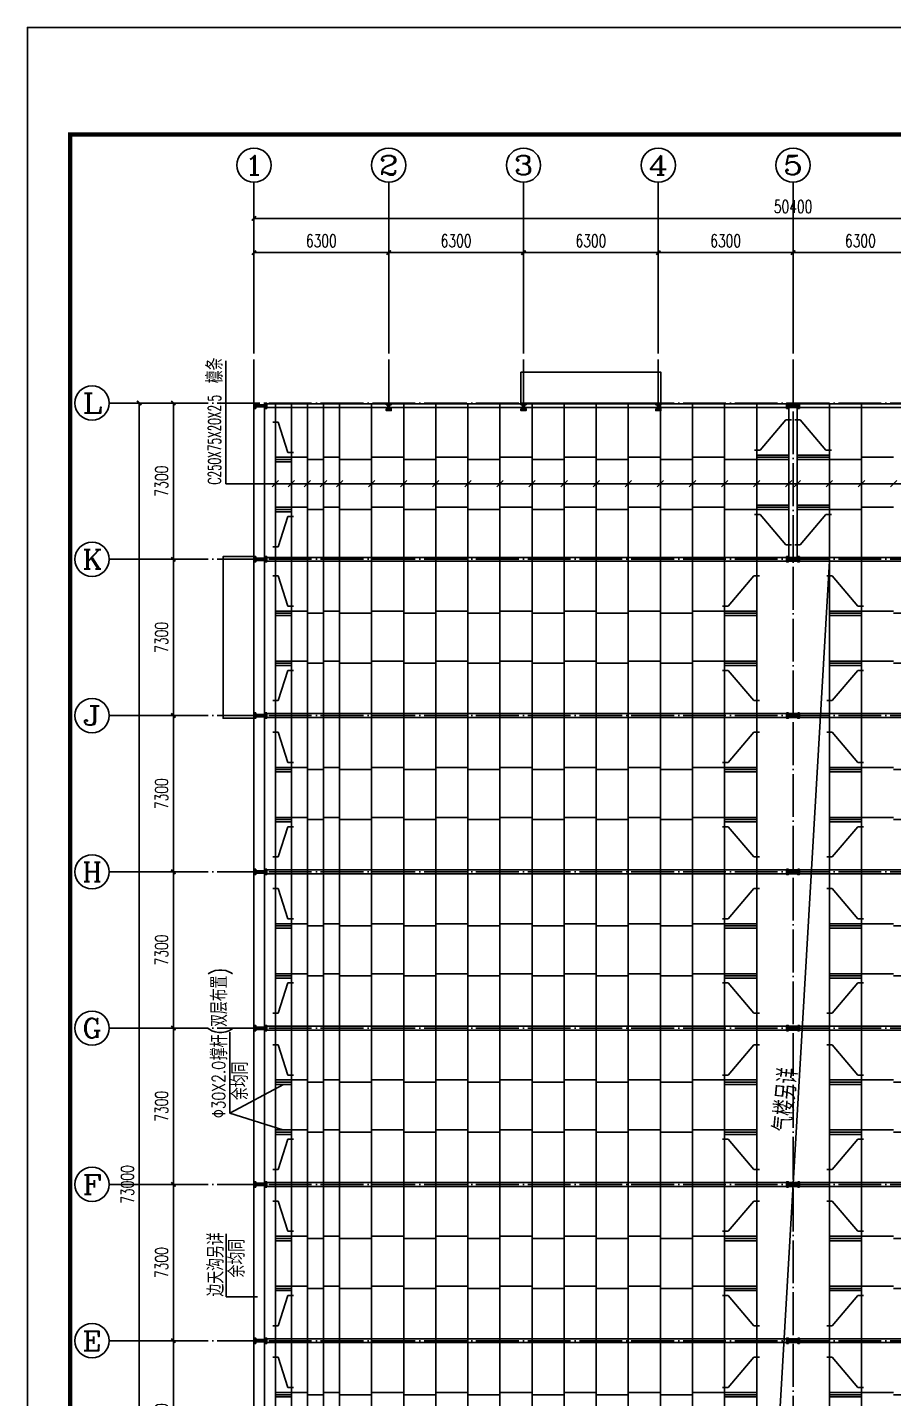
# Model space of a CAD drawing. Extents: x 37237700 to 37865026, y 138877 to 347670.
# Drawn here: x 37506960 to 37547451, y 283622 to 347670 of the extents above; entities that cross this region are included whole.
import ezdxf
from ezdxf.enums import TextEntityAlignment as Align

# ---------------------------------------------------------------- set-up
doc = ezdxf.new("R2010")
doc.units = 0
doc.header["$LTSCALE"] = 1000
doc.header["$MEASUREMENT"] = 0
doc.linetypes.add('ACAD_ISO04W100', pattern=[30.5, 24, -3, 0.5, -3])
doc.linetypes.add('DOTE', pattern=[2.42, 2, -0.2, 0.02, -0.2])
doc.layers.get('0').update_dxf_attribs({"linetype": 'CONTINUOUS'})
doc.layers.get('DEFPOINTS').update_dxf_attribs({"linetype": 'CONTINUOUS'})
for name, color, linetype in [('AXIS', 3, 'CONTINUOUS'), ('AXIS_TEXT', 7, 'CONTINUOUS'), ('DOTE', 1, 'ACAD_ISO04W100'), ('PUB_TEXT', 7, 'CONTINUOUS'), ('PUB_TITLE', 4, 'CONTINUOUS'), ('拉条', 4, 'CONTINUOUS'), ('沿沟', 3, 'CONTINUOUS'), ('钢梁', 2, 'CONTINUOUS')]:
    doc.layers.add(name, color=color, linetype=linetype)
doc.styles.add('_HZTXT', font='txt.shx', dxfattribs={"width": 0.8, "bigfont": 'hztxt.shx'})
doc.styles.add('_TCH_AXIS', font='COMPLEX', dxfattribs={"bigfont": 'GBCBIG'})
doc.styles.add('_TCH_DIM_T3', font='SIMPLEX', dxfattribs={"width": 0.705882, "bigfont": 'GBCBIG'})
doc.styles.add('_TXT', font='SIMPLEX.shx', dxfattribs={"width": 0.6})
doc.dimstyles.new('_TCH_ARCH&&200', dxfattribs={"dimtxt": 595, "dimasz": 200, "dimexe": 500, "dimexo": 600, "dimgap": 252.5, "dimtad": 1, "dimdec": 0, "dimzin": 0, "dimdsep": 46, "dimtxsty": '_TCH_DIM_T3', "dimblk": 'ARCHTICK', "dimcen": 0.09, "dimclrt": 7, "dimazin": 2, "dimtfac": 1, "dimtdec": 0, "dimtix": 1, "dimtmove": 2, "dimatfit": 3, "dimfxl": 1, "dimtolj": 1, "dimtzin": 0, "dimarcsym": 0})

# ---------------------------------------------------------------- blocks, each defined once
blk = doc.blocks.new('*U115')
at = {"layer": '沿沟'}
for points in [[(-24700, 3596), (-24700, -3596), (-25200, -3596), (-25200, 3596)], [(24700, 3596), (24700, -3596), (25200, -3596), (25200, 3596)]]:
    blk.add_lwpolyline(points, close=True, dxfattribs=at)
blk = doc.blocks.new('*U116')
at = {"color": 0, "linetype": 'ByBlock', "lineweight": -2}
for p in [(0, 51100), (0, 43800), (0, 36500), (0, 29200), (0, 21900), (0, 14600), (0, 7300), (0, 0)]:
    blk.add_blockref('*U115', p, dxfattribs=at)
blk = doc.blocks.new('*U117')
for p, q in [((-23450, 1269), (-24200, 1269)), ((-23450, 1168), (-24200, 1168)), ((-23450, 1062), (-24200, 1062)), ((-23450, 1268), (-22700, 1268)), ((-21950, 1168), (-22700, 1168)), ((-21950, 1268), (-21200, 1268)), ((-19700, 1168), (-21200, 1168)), ((-19700, 1268), (-18200, 1268)), ((-16700, 1168), (-18200, 1168)), ((-16700, 1268), (-15200, 1268)), ((-13700, 1168), (-15200, 1168)), ((-13700, 1268), (-12200, 1268)), ((-10700, 1168), (-12200, 1168)), ((-10700, 1268), (-9200, 1268)), ((-7700, 1168), (-9200, 1168)), ((-7700, 1268), (-6200, 1268)), ((-4700, 1168), (-6200, 1168)), ((-4700, 1268), (-3200, 1268)), ((-3200, 1269), (-1700, 1269)), ((-1700, 1168), (-3200, 1168)), ((-3200, 1062), (-1700, 1062)), ((3200, 1269), (1700, 1269)), ((1700, 1168), (3200, 1168)), ((3200, 1062), (1700, 1062)), ((4700, 1268), (3200, 1268)), ((4700, 1168), (6200, 1168)), ((7700, 1268), (6200, 1268)), ((7700, 1168), (9200, 1168)), ((10700, 1268), (9200, 1268)), ((10700, 1168), (12200, 1168)), ((13700, 1268), (12200, 1268)), ((13700, 1168), (15200, 1168)), ((16700, 1268), (15200, 1268)), ((16700, 1168), (18200, 1168)), ((19700, 1268), (18200, 1268)), ((19700, 1168), (21200, 1168)), ((21950, 1268), (21200, 1268)), ((21950, 1168), (22700, 1168)), ((23450, 1268), (22700, 1268)), ((23450, 1269), (24200, 1269)), ((23450, 1168), (24200, 1168)), ((23450, 1062), (24200, 1062)), ((-23450, -1067), (-24200, -1067)), ((-23450, -1168), (-24200, -1168)), ((-23450, -1273), (-24200, -1273)), ((-23450, -1068), (-22700, -1068)), ((-21950, -1168), (-22700, -1168)), ((-21950, -1068), (-21200, -1068)), ((-19700, -1168), (-21200, -1168)), ((-19700, -1068), (-18200, -1068)), ((-16700, -1168), (-18200, -1168)), ((-16700, -1068), (-15200, -1068)), ((-13700, -1168), (-15200, -1168)), ((-13700, -1068), (-12200, -1068)), ((-10700, -1168), (-12200, -1168)), ((-10700, -1068), (-9200, -1068)), ((-7700, -1168), (-9200, -1168)), ((-7700, -1068), (-6200, -1068)), ((-4700, -1168), (-6200, -1168)), ((-4700, -1068), (-3200, -1068)), ((-3200, -1067), (-1700, -1067)), ((-1700, -1168), (-3200, -1168)), ((-3200, -1273), (-1700, -1273)), ((3200, -1067), (1700, -1067)), ((1700, -1168), (3200, -1168)), ((3200, -1273), (1700, -1273)), ((4700, -1068), (3200, -1068)), ((4700, -1168), (6200, -1168)), ((7700, -1068), (6200, -1068)), ((7700, -1168), (9200, -1168)), ((10700, -1068), (9200, -1068)), ((10700, -1168), (12200, -1168)), ((13700, -1068), (12200, -1068)), ((13700, -1168), (15200, -1168)), ((16700, -1068), (15200, -1068)), ((16700, -1168), (18200, -1168)), ((19700, -1068), (18200, -1068)), ((19700, -1168), (21200, -1168)), ((21950, -1068), (21200, -1068)), ((21950, -1168), (22700, -1168)), ((23450, -1068), (22700, -1068)), ((23450, -1067), (24200, -1067)), ((23450, -1168), (24200, -1168)), ((23450, -1273), (24200, -1273))]:
    blk.add_line(p, q)
at = {"layer": '拉条'}
for p, q in [((-24324, 2913), (-24067, 2913)), ((-24067, 2913), (-23620, 1500)), ((-1833, 2913), (-3030, 1500)), ((-1576, 2913), (-1833, 2913)), ((1576, 2913), (1833, 2913)), ((1833, 2913), (3030, 1500)), ((24067, 2913), (23620, 1500)), ((24324, 2913), (24067, 2913)), ((-23620, 1500), (-23355, 1500)), ((-3030, 1500), (-3295, 1500)), ((3030, 1500), (3295, 1500)), ((23620, 1500), (23355, 1500)), ((-24067, -2913), (-23620, -1500)), ((-23620, -1500), (-23355, -1500)), ((-3030, -1500), (-3295, -1500)), ((-1833, -2913), (-3030, -1500)), ((1833, -2913), (3030, -1500)), ((3030, -1500), (3295, -1500)), ((23620, -1500), (23355, -1500)), ((24067, -2913), (23620, -1500)), ((-24324, -2913), (-24067, -2913)), ((-1576, -2913), (-1833, -2913)), ((1576, -2913), (1833, -2913)), ((24324, -2913), (24067, -2913))]:
    blk.add_line(p, q, dxfattribs=at)
blk = doc.blocks.new('*U118')
at = {"color": 0, "linetype": 'ByBlock', "lineweight": -2}
for p in [(0, 51100), (0, 43800), (0, 36500), (0, 29200), (0, 21900), (0, 14600), (0, 7300), (0, 0)]:
    blk.add_blockref('*U117', p, dxfattribs=at)
blk = doc.blocks.new('_ArchTick')
at = {"color": 0, "linetype": 'ByBlock', "const_width": 0.4}
blk.add_lwpolyline([(-0.5, -0.5), (0.5, 0.5)], dxfattribs=at)
blk = doc.blocks.new('*D2070')
at = {"layer": 'AXIS', "color": 0, "lineweight": -2}
for p, q in [((37514117, 286326), (37513283, 286326)), ((37513783, 279026), (37513783, 286326)), ((37514117, 279026), (37513283, 279026))]:
    blk.add_line(p, q, dxfattribs=at)
at = {"layer": 'DEFPOINTS', "color": 0}
for p in [(37513783, 286326), (37514717, 286326), (37514717, 279026)]:
    blk.add_point(p, dxfattribs=at)
at = {"layer": 'AXIS', "color": 0, "lineweight": -2, "xscale": 200, "yscale": 200, "zscale": 200}
for p, rotation in [((37513783, 286326), 90), ((37513783, 279026), 270)]:
    blk.add_blockref('_ArchTick', p, dxfattribs=dict(at, rotation=rotation))
at = {"layer": 'AXIS', "color": 7, "insert": (37513233, 282676), "char_height": 595, "attachment_point": 5, "rotation": 90, "style": '_TCH_DIM_T3'}
blk.add_mtext('\\A1;7300', dxfattribs=at)
blk = doc.blocks.new('*D2071')
at = {"layer": 'AXIS', "color": 0, "lineweight": -2}
for p, q in [((37514117, 293626), (37513283, 293626)), ((37513783, 286326), (37513783, 293626)), ((37514117, 286326), (37513283, 286326))]:
    blk.add_line(p, q, dxfattribs=at)
at = {"layer": 'DEFPOINTS', "color": 0}
for p in [(37513783, 293626), (37514717, 293626), (37514717, 286326)]:
    blk.add_point(p, dxfattribs=at)
at = {"layer": 'AXIS', "color": 0, "lineweight": -2, "xscale": 200, "yscale": 200, "zscale": 200}
for p, rotation in [((37513783, 293626), 90), ((37513783, 286326), 270)]:
    blk.add_blockref('_ArchTick', p, dxfattribs=dict(at, rotation=rotation))
at = {"layer": 'AXIS', "color": 7, "insert": (37513233, 289976), "char_height": 595, "attachment_point": 5, "rotation": 90, "style": '_TCH_DIM_T3'}
blk.add_mtext('\\A1;7300', dxfattribs=at)
blk = doc.blocks.new('*D2072')
at = {"layer": 'AXIS', "color": 0, "lineweight": -2}
for p, q in [((37514117, 300926), (37513283, 300926)), ((37513783, 293626), (37513783, 300926)), ((37514117, 293626), (37513283, 293626))]:
    blk.add_line(p, q, dxfattribs=at)
at = {"layer": 'DEFPOINTS', "color": 0}
for p in [(37513783, 300926), (37514717, 300926), (37514717, 293626)]:
    blk.add_point(p, dxfattribs=at)
at = {"layer": 'AXIS', "color": 0, "lineweight": -2, "xscale": 200, "yscale": 200, "zscale": 200}
for p, rotation in [((37513783, 300926), 90), ((37513783, 293626), 270)]:
    blk.add_blockref('_ArchTick', p, dxfattribs=dict(at, rotation=rotation))
at = {"layer": 'AXIS', "color": 7, "insert": (37513233, 297276), "char_height": 595, "attachment_point": 5, "rotation": 90, "style": '_TCH_DIM_T3'}
blk.add_mtext('\\A1;7300', dxfattribs=at)
blk = doc.blocks.new('*D2073')
at = {"layer": 'AXIS', "color": 0, "lineweight": -2}
for p, q in [((37514117, 308226), (37513283, 308226)), ((37513783, 300926), (37513783, 308226)), ((37514117, 300926), (37513283, 300926))]:
    blk.add_line(p, q, dxfattribs=at)
at = {"layer": 'DEFPOINTS', "color": 0}
for p in [(37513783, 308226), (37514717, 308226), (37514717, 300926)]:
    blk.add_point(p, dxfattribs=at)
at = {"layer": 'AXIS', "color": 0, "lineweight": -2, "xscale": 200, "yscale": 200, "zscale": 200}
for p, rotation in [((37513783, 308226), 90), ((37513783, 300926), 270)]:
    blk.add_blockref('_ArchTick', p, dxfattribs=dict(at, rotation=rotation))
at = {"layer": 'AXIS', "color": 7, "insert": (37513233, 304576), "char_height": 595, "attachment_point": 5, "rotation": 90, "style": '_TCH_DIM_T3'}
blk.add_mtext('\\A1;7300', dxfattribs=at)
blk = doc.blocks.new('*D2074')
at = {"layer": 'AXIS', "color": 0, "lineweight": -2}
for p, q in [((37514117, 315526), (37513283, 315526)), ((37513783, 308226), (37513783, 315526)), ((37514117, 308226), (37513283, 308226))]:
    blk.add_line(p, q, dxfattribs=at)
at = {"layer": 'DEFPOINTS', "color": 0}
for p in [(37513783, 315526), (37514717, 315526), (37514717, 308226)]:
    blk.add_point(p, dxfattribs=at)
at = {"layer": 'AXIS', "color": 0, "lineweight": -2, "xscale": 200, "yscale": 200, "zscale": 200}
for p, rotation in [((37513783, 315526), 90), ((37513783, 308226), 270)]:
    blk.add_blockref('_ArchTick', p, dxfattribs=dict(at, rotation=rotation))
at = {"layer": 'AXIS', "color": 7, "insert": (37513233, 311876), "char_height": 595, "attachment_point": 5, "rotation": 90, "style": '_TCH_DIM_T3'}
blk.add_mtext('\\A1;7300', dxfattribs=at)
blk = doc.blocks.new('*D2075')
at = {"layer": 'AXIS', "color": 0, "lineweight": -2}
for p, q in [((37514117, 322826), (37513283, 322826)), ((37513783, 315526), (37513783, 322826)), ((37514117, 315526), (37513283, 315526))]:
    blk.add_line(p, q, dxfattribs=at)
at = {"layer": 'DEFPOINTS', "color": 0}
for p in [(37513783, 322826), (37514717, 322826), (37514717, 315526)]:
    blk.add_point(p, dxfattribs=at)
at = {"layer": 'AXIS', "color": 0, "lineweight": -2, "xscale": 200, "yscale": 200, "zscale": 200}
for p, rotation in [((37513783, 322826), 90), ((37513783, 315526), 270)]:
    blk.add_blockref('_ArchTick', p, dxfattribs=dict(at, rotation=rotation))
at = {"layer": 'AXIS', "color": 7, "insert": (37513233, 319176), "char_height": 595, "attachment_point": 5, "rotation": 90, "style": '_TCH_DIM_T3'}
blk.add_mtext('\\A1;7300', dxfattribs=at)
blk = doc.blocks.new('*D2076')
at = {"layer": 'AXIS', "color": 0, "lineweight": -2}
for p, q in [((37514117, 330126), (37513283, 330126)), ((37513783, 322826), (37513783, 330126)), ((37514117, 322826), (37513283, 322826))]:
    blk.add_line(p, q, dxfattribs=at)
at = {"layer": 'DEFPOINTS', "color": 0}
for p in [(37513783, 330126), (37514717, 330126), (37514717, 322826)]:
    blk.add_point(p, dxfattribs=at)
at = {"layer": 'AXIS', "color": 0, "lineweight": -2, "xscale": 200, "yscale": 200, "zscale": 200}
for p, rotation in [((37513783, 330126), 90), ((37513783, 322826), 270)]:
    blk.add_blockref('_ArchTick', p, dxfattribs=dict(at, rotation=rotation))
at = {"layer": 'AXIS', "color": 7, "insert": (37513233, 326476), "char_height": 595, "attachment_point": 5, "rotation": 90, "style": '_TCH_DIM_T3'}
blk.add_mtext('\\A1;7300', dxfattribs=at)
blk = doc.blocks.new('*D2077')
at = {"layer": 'AXIS', "color": 0, "lineweight": -2}
for p, q in [((37514117, 330126), (37511683, 330126)), ((37512183, 257126), (37512183, 330126)), ((37514117, 257126), (37511683, 257126))]:
    blk.add_line(p, q, dxfattribs=at)
at = {"layer": 'DEFPOINTS', "color": 0}
for p in [(37512183, 330126), (37514717, 330126), (37514717, 257126)]:
    blk.add_point(p, dxfattribs=at)
at = {"layer": 'AXIS', "color": 0, "lineweight": -2, "xscale": 200, "yscale": 200, "zscale": 200}
for p, rotation in [((37512183, 330126), 90), ((37512183, 257126), 270)]:
    blk.add_blockref('_ArchTick', p, dxfattribs=dict(at, rotation=rotation))
at = {"layer": 'AXIS', "color": 7, "insert": (37511633, 293626), "char_height": 595, "attachment_point": 5, "rotation": 90, "style": '_TCH_DIM_T3'}
blk.add_mtext('\\A1;73000', dxfattribs=at)
blk = doc.blocks.new('*D2086')
at = {"layer": 'AXIS', "color": 0, "lineweight": -2}
for p, q in [((37517551, 332751), (37517551, 337651)), ((37523851, 332751), (37523851, 337651)), ((37517551, 337151), (37523851, 337151))]:
    blk.add_line(p, q, dxfattribs=at)
at = {"layer": 'DEFPOINTS', "color": 0}
for p in [(37523851, 337151), (37517551, 332151), (37523851, 332151)]:
    blk.add_point(p, dxfattribs=at)
at = {"layer": 'AXIS', "color": 0, "lineweight": -2, "xscale": 200, "yscale": 200, "zscale": 200, "rotation": 180}
blk.add_blockref('_ArchTick', (37517551, 337151), dxfattribs=at)
at = {"layer": 'AXIS', "color": 0, "lineweight": -2, "xscale": 200, "yscale": 200, "zscale": 200}
blk.add_blockref('_ArchTick', (37523851, 337151), dxfattribs=at)
at = {"layer": 'AXIS', "color": 7, "insert": (37520701, 337701), "char_height": 595, "attachment_point": 5, "style": '_TCH_DIM_T3'}
blk.add_mtext('\\A1;6300', dxfattribs=at)
blk = doc.blocks.new('*D2087')
at = {"layer": 'AXIS', "color": 0, "lineweight": -2}
for p, q in [((37523851, 332751), (37523851, 337651)), ((37530151, 332751), (37530151, 337651)), ((37523851, 337151), (37530151, 337151))]:
    blk.add_line(p, q, dxfattribs=at)
at = {"layer": 'DEFPOINTS', "color": 0}
for p in [(37530151, 337151), (37523851, 332151), (37530151, 332151)]:
    blk.add_point(p, dxfattribs=at)
at = {"layer": 'AXIS', "color": 0, "lineweight": -2, "xscale": 200, "yscale": 200, "zscale": 200, "rotation": 180}
blk.add_blockref('_ArchTick', (37523851, 337151), dxfattribs=at)
at = {"layer": 'AXIS', "color": 0, "lineweight": -2, "xscale": 200, "yscale": 200, "zscale": 200}
blk.add_blockref('_ArchTick', (37530151, 337151), dxfattribs=at)
at = {"layer": 'AXIS', "color": 7, "insert": (37527001, 337701), "char_height": 595, "attachment_point": 5, "style": '_TCH_DIM_T3'}
blk.add_mtext('\\A1;6300', dxfattribs=at)
blk = doc.blocks.new('*D2088')
at = {"layer": 'AXIS', "color": 0, "lineweight": -2}
for p, q in [((37530151, 332751), (37530151, 337651)), ((37536451, 332751), (37536451, 337651)), ((37530151, 337151), (37536451, 337151))]:
    blk.add_line(p, q, dxfattribs=at)
at = {"layer": 'DEFPOINTS', "color": 0}
for p in [(37536451, 337151), (37530151, 332151), (37536451, 332151)]:
    blk.add_point(p, dxfattribs=at)
at = {"layer": 'AXIS', "color": 0, "lineweight": -2, "xscale": 200, "yscale": 200, "zscale": 200, "rotation": 180}
blk.add_blockref('_ArchTick', (37530151, 337151), dxfattribs=at)
at = {"layer": 'AXIS', "color": 0, "lineweight": -2, "xscale": 200, "yscale": 200, "zscale": 200}
blk.add_blockref('_ArchTick', (37536451, 337151), dxfattribs=at)
at = {"layer": 'AXIS', "color": 7, "insert": (37533301, 337701), "char_height": 595, "attachment_point": 5, "style": '_TCH_DIM_T3'}
blk.add_mtext('\\A1;6300', dxfattribs=at)
blk = doc.blocks.new('*D2089')
at = {"layer": 'AXIS', "color": 0, "lineweight": -2}
for p, q in [((37536451, 332751), (37536451, 337651)), ((37542751, 332751), (37542751, 337651)), ((37536451, 337151), (37542751, 337151))]:
    blk.add_line(p, q, dxfattribs=at)
at = {"layer": 'DEFPOINTS', "color": 0}
for p in [(37542751, 337151), (37536451, 332151), (37542751, 332151)]:
    blk.add_point(p, dxfattribs=at)
at = {"layer": 'AXIS', "color": 0, "lineweight": -2, "xscale": 200, "yscale": 200, "zscale": 200, "rotation": 180}
blk.add_blockref('_ArchTick', (37536451, 337151), dxfattribs=at)
at = {"layer": 'AXIS', "color": 0, "lineweight": -2, "xscale": 200, "yscale": 200, "zscale": 200}
blk.add_blockref('_ArchTick', (37542751, 337151), dxfattribs=at)
at = {"layer": 'AXIS', "color": 7, "insert": (37539601, 337701), "char_height": 595, "attachment_point": 5, "style": '_TCH_DIM_T3'}
blk.add_mtext('\\A1;6300', dxfattribs=at)
blk = doc.blocks.new('*D2090')
at = {"layer": 'AXIS', "color": 0, "lineweight": -2}
for p, q in [((37542751, 332751), (37542751, 337651)), ((37549051, 332751), (37549051, 337651)), ((37542751, 337151), (37549051, 337151))]:
    blk.add_line(p, q, dxfattribs=at)
at = {"layer": 'DEFPOINTS', "color": 0}
for p in [(37549051, 337151), (37542751, 332151), (37549051, 332151)]:
    blk.add_point(p, dxfattribs=at)
at = {"layer": 'AXIS', "color": 0, "lineweight": -2, "xscale": 200, "yscale": 200, "zscale": 200, "rotation": 180}
blk.add_blockref('_ArchTick', (37542751, 337151), dxfattribs=at)
at = {"layer": 'AXIS', "color": 0, "lineweight": -2, "xscale": 200, "yscale": 200, "zscale": 200}
blk.add_blockref('_ArchTick', (37549051, 337151), dxfattribs=at)
at = {"layer": 'AXIS', "color": 7, "insert": (37545901, 337701), "char_height": 595, "attachment_point": 5, "style": '_TCH_DIM_T3'}
blk.add_mtext('\\A1;6300', dxfattribs=at)
blk = doc.blocks.new('*D2094')
at = {"layer": 'AXIS', "color": 0, "lineweight": -2}
for p, q in [((37517551, 332751), (37517551, 339251)), ((37567951, 332751), (37567951, 339251)), ((37517551, 338751), (37567951, 338751))]:
    blk.add_line(p, q, dxfattribs=at)
at = {"layer": 'DEFPOINTS', "color": 0}
for p in [(37567951, 338751), (37517551, 332151), (37567951, 332151)]:
    blk.add_point(p, dxfattribs=at)
at = {"layer": 'AXIS', "color": 0, "lineweight": -2, "xscale": 200, "yscale": 200, "zscale": 200, "rotation": 180}
blk.add_blockref('_ArchTick', (37517551, 338751), dxfattribs=at)
at = {"layer": 'AXIS', "color": 0, "lineweight": -2, "xscale": 200, "yscale": 200, "zscale": 200}
blk.add_blockref('_ArchTick', (37567951, 338751), dxfattribs=at)
at = {"layer": 'AXIS', "color": 7, "insert": (37542751, 339301), "char_height": 595, "attachment_point": 5, "style": '_TCH_DIM_T3'}
blk.add_mtext('\\A1;50400', dxfattribs=at)

msp = doc.modelspace()

# ---------------------------------------------------------------- hatches: boundary and pattern name
for points in [[(37518070.8, 329875.5), (37518150.8, 329875.5), (37518150.8, 330125.5), (37518070.8, 330125.5), (37518070.8, 330040.5), (37517630.8, 330040.5), (37517630.8, 330125.5), (37517550.8, 330125.5), (37517550.8, 329875.5), (37517630.8, 329875.5), (37517630.8, 329960.5), (37518070.8, 329960.5)], [(37523730.8, 329855.5), (37523730.8, 329775.5), (37523970.8, 329775.5), (37523970.8, 329855.5), (37523890.8, 329855.5), (37523890.8, 330045.5), (37523970.8, 330045.5), (37523970.8, 330125.5), (37523730.8, 330125.5), (37523730.8, 330045.5), (37523810.8, 330045.5), (37523810.8, 329855.5)], [(37530030.8, 329855.5), (37530030.8, 329775.5), (37530270.8, 329775.5), (37530270.8, 329855.5), (37530190.8, 329855.5), (37530190.8, 330045.5), (37530270.8, 330045.5), (37530270.8, 330125.5), (37530030.8, 330125.5), (37530030.8, 330045.5), (37530110.8, 330045.5), (37530110.8, 329855.5)], [(37536330.8, 329855.5), (37536330.8, 329775.5), (37536570.8, 329775.5), (37536570.8, 329855.5), (37536490.8, 329855.5), (37536490.8, 330045.5), (37536570.8, 330045.5), (37536570.8, 330125.5), (37536330.8, 330125.5), (37536330.8, 330045.5), (37536410.8, 330045.5), (37536410.8, 329855.5)], [(37542970.8, 329875.5), (37543050.8, 329875.5), (37543050.8, 330125.5), (37542970.8, 330125.5), (37542970.8, 330040.5), (37542530.8, 330040.5), (37542530.8, 330125.5), (37542450.8, 330125.5), (37542450.8, 329875.5), (37542530.8, 329875.5), (37542530.8, 329960.5), (37542970.8, 329960.5)], [(37518070.8, 322950.5), (37518150.8, 322950.5), (37518150.8, 322700.5), (37518070.8, 322700.5), (37518070.8, 322785.5), (37517630.8, 322785.5), (37517630.8, 322700.5), (37517550.8, 322700.5), (37517550.8, 322950.5), (37517630.8, 322950.5), (37517630.8, 322865.5), (37518070.8, 322865.5)], [(37542970.8, 322950.5), (37543050.8, 322950.5), (37543050.8, 322700.5), (37542970.8, 322700.5), (37542970.8, 322785.5), (37542530.8, 322785.5), (37542530.8, 322700.5), (37542450.8, 322700.5), (37542450.8, 322950.5), (37542530.8, 322950.5), (37542530.8, 322865.5), (37542970.8, 322865.5)], [(37518070.8, 315650.5), (37518150.8, 315650.5), (37518150.8, 315400.5), (37518070.8, 315400.5), (37518070.8, 315485.5), (37517630.8, 315485.5), (37517630.8, 315400.5), (37517550.8, 315400.5), (37517550.8, 315650.5), (37517630.8, 315650.5), (37517630.8, 315565.5), (37518070.8, 315565.5)], [(37542970.8, 315650.5), (37543050.8, 315650.5), (37543050.8, 315400.5), (37542970.8, 315400.5), (37542970.8, 315485.5), (37542530.8, 315485.5), (37542530.8, 315400.5), (37542450.8, 315400.5), (37542450.8, 315650.5), (37542530.8, 315650.5), (37542530.8, 315565.5), (37542970.8, 315565.5)], [(37518070.8, 308350.5), (37518150.8, 308350.5), (37518150.8, 308100.5), (37518070.8, 308100.5), (37518070.8, 308185.5), (37517630.8, 308185.5), (37517630.8, 308100.5), (37517550.8, 308100.5), (37517550.8, 308350.5), (37517630.8, 308350.5), (37517630.8, 308265.5), (37518070.8, 308265.5)], [(37542970.8, 308350.5), (37543050.8, 308350.5), (37543050.8, 308100.5), (37542970.8, 308100.5), (37542970.8, 308185.5), (37542530.8, 308185.5), (37542530.8, 308100.5), (37542450.8, 308100.5), (37542450.8, 308350.5), (37542530.8, 308350.5), (37542530.8, 308265.5), (37542970.8, 308265.5)], [(37518070.8, 301050.5), (37518150.8, 301050.5), (37518150.8, 300800.5), (37518070.8, 300800.5), (37518070.8, 300885.5), (37517630.8, 300885.5), (37517630.8, 300800.5), (37517550.8, 300800.5), (37517550.8, 301050.5), (37517630.8, 301050.5), (37517630.8, 300965.5), (37518070.8, 300965.5)], [(37542970.8, 301050.5), (37543050.8, 301050.5), (37543050.8, 300800.5), (37542970.8, 300800.5), (37542970.8, 300885.5), (37542530.8, 300885.5), (37542530.8, 300800.5), (37542450.8, 300800.5), (37542450.8, 301050.5), (37542530.8, 301050.5), (37542530.8, 300965.5), (37542970.8, 300965.5)], [(37518070.8, 293750.5), (37518150.8, 293750.5), (37518150.8, 293500.5), (37518070.8, 293500.5), (37518070.8, 293585.5), (37517630.8, 293585.5), (37517630.8, 293500.5), (37517550.8, 293500.5), (37517550.8, 293750.5), (37517630.8, 293750.5), (37517630.8, 293665.5), (37518070.8, 293665.5)], [(37542970.8, 293750.5), (37543050.8, 293750.5), (37543050.8, 293500.5), (37542970.8, 293500.5), (37542970.8, 293585.5), (37542530.8, 293585.5), (37542530.8, 293500.5), (37542450.8, 293500.5), (37542450.8, 293750.5), (37542530.8, 293750.5), (37542530.8, 293665.5), (37542970.8, 293665.5)], [(37518070.8, 286450.5), (37518150.8, 286450.5), (37518150.8, 286200.5), (37518070.8, 286200.5), (37518070.8, 286285.5), (37517630.8, 286285.5), (37517630.8, 286200.5), (37517550.8, 286200.5), (37517550.8, 286450.5), (37517630.8, 286450.5), (37517630.8, 286365.5), (37518070.8, 286365.5)], [(37542970.8, 286450.5), (37543050.8, 286450.5), (37543050.8, 286200.5), (37542970.8, 286200.5), (37542970.8, 286285.5), (37542530.8, 286285.5), (37542530.8, 286200.5), (37542450.8, 286200.5), (37542450.8, 286450.5), (37542530.8, 286450.5), (37542530.8, 286365.5), (37542970.8, 286365.5)]]:
    msp.add_hatch(color=256).paths.add_polyline_path(points)

# ---------------------------------------------------------------- linework, layer by layer
for p, q in [((37516236, 326354.4), (37516236, 332090.9)), ((37518550.8, 257160.5), (37518550.8, 330090.5)), ((37519300.8, 257160.5), (37519300.8, 330090.5)), ((37520050.8, 257160.5), (37520050.8, 330090.5)), ((37520800.8, 257160.5), (37520800.8, 330090.5)), ((37521550.8, 257160.5), (37521550.8, 330090.5)), ((37523050.8, 257160.5), (37523050.8, 330090.5)), ((37524550.8, 257160.5), (37524550.8, 330090.5)), ((37526050.8, 257160.5), (37526050.8, 330090.5)), ((37527550.8, 257160.5), (37527550.8, 330090.5)), ((37529050.8, 257160.5), (37529050.8, 330090.5)), ((37530550.8, 257160.5), (37530550.8, 330090.5)), ((37532050.8, 257160.5), (37532050.8, 330090.5)), ((37533550.8, 257160.5), (37533550.8, 330090.5)), ((37535050.8, 257160.5), (37535050.8, 330090.5)), ((37536550.8, 257160.5), (37536550.8, 330090.5)), ((37538050.8, 257160.5), (37538050.8, 330090.5)), ((37539550.8, 257160.5), (37539550.8, 330090.5)), ((37541050.8, 257160.5), (37541050.8, 330090.5)), ((37542550.8, 322735.5), (37542550.8, 330090.5)), ((37542950.8, 322735.5), (37542950.8, 330090.5)), ((37544450.8, 257160.5), (37544450.8, 330090.5)), ((37545950.8, 257160.5), (37545950.8, 330090.5)), ((37519300.8, 327589.6), (37518550.8, 327589.6)), ((37519300.8, 327488.6), (37518550.8, 327488.6)), ((37519300.8, 327382.9), (37518550.8, 327382.9)), ((37519300.8, 327588.6), (37520050.8, 327588.6)), ((37520800.8, 327488.6), (37520050.8, 327488.6)), ((37520800.8, 327588.6), (37521550.8, 327588.6)), ((37523050.8, 327488.6), (37521550.8, 327488.6)), ((37523050.8, 327588.6), (37524550.8, 327588.6)), ((37526050.8, 327488.6), (37524550.8, 327488.6)), ((37526050.8, 327588.6), (37527550.8, 327588.6)), ((37529050.8, 327488.6), (37527550.8, 327488.6)), ((37529050.8, 327588.6), (37530550.8, 327588.6)), ((37532050.8, 327488.6), (37530550.8, 327488.6)), ((37532050.8, 327588.6), (37533550.8, 327588.6)), ((37535050.8, 327488.6), (37533550.8, 327488.6)), ((37535050.8, 327588.6), (37536550.8, 327588.6)), ((37538050.8, 327488.6), (37536550.8, 327488.6)), ((37538050.8, 327588.6), (37539550.8, 327588.6)), ((37541050.8, 327488.6), (37539550.8, 327488.6)), ((37541050.8, 327689.6), (37542550.8, 327689.6)), ((37541050.8, 327588.6), (37542550.8, 327588.6)), ((37541050.8, 327482.9), (37542550.8, 327482.9)), ((37544450.8, 327689.6), (37542950.8, 327689.6)), ((37544450.8, 327588.6), (37542950.8, 327588.6)), ((37544450.8, 327482.9), (37542950.8, 327482.9)), ((37544450.8, 327488.6), (37545950.8, 327488.6)), ((37547450.8, 327588.6), (37545950.8, 327588.6)), ((37516236, 326354.4), (37567112.9, 326354.4)), ((37518700.3, 326504), (37518401.2, 326204.9)), ((37519450.3, 326504), (37519151.2, 326204.9)), ((37520200.3, 326504), (37519901.2, 326204.9)), ((37520950.3, 326504), (37520651.2, 326204.9)), ((37521700.3, 326504), (37521401.2, 326204.9)), ((37523200.3, 326504), (37522901.2, 326204.9)), ((37524700.3, 326504), (37524401.2, 326204.9)), ((37526200.3, 326504), (37525901.2, 326204.9)), ((37527700.3, 326504), (37527401.2, 326204.9)), ((37529200.3, 326504), (37528901.2, 326204.9)), ((37530700.3, 326504), (37530401.2, 326204.9)), ((37532200.3, 326504), (37531901.2, 326204.9)), ((37533700.3, 326504), (37533401.2, 326204.9)), ((37535200.3, 326504), (37534901.2, 326204.9)), ((37536700.3, 326504), (37536401.2, 326204.9)), ((37538200.3, 326504), (37537901.2, 326204.9)), ((37539700.3, 326504), (37539401.2, 326204.9)), ((37541200.3, 326504), (37540901.2, 326204.9)), ((37542700.3, 326504), (37542401.2, 326204.9)), ((37543100.3, 326504), (37542801.2, 326204.9)), ((37544600.3, 326504), (37544301.2, 326204.9)), ((37546100.3, 326504), (37545801.2, 326204.9)), ((37547600.3, 326504), (37547301.2, 326204.9)), ((37519300.8, 325254.1), (37518550.8, 325254.1)), ((37519300.8, 325153.1), (37518550.8, 325153.1)), ((37519300.8, 325047.4), (37518550.8, 325047.4)), ((37519300.8, 325253.1), (37520050.8, 325253.1)), ((37520800.8, 325153.1), (37520050.8, 325153.1)), ((37520800.8, 325253.1), (37521550.8, 325253.1)), ((37523050.8, 325153.1), (37521550.8, 325153.1)), ((37523050.8, 325253.1), (37524550.8, 325253.1)), ((37526050.8, 325153.1), (37524550.8, 325153.1)), ((37526050.8, 325253.1), (37527550.8, 325253.1)), ((37529050.8, 325153.1), (37527550.8, 325153.1)), ((37529050.8, 325253.1), (37530550.8, 325253.1)), ((37532050.8, 325153.1), (37530550.8, 325153.1)), ((37532050.8, 325253.1), (37533550.8, 325253.1)), ((37535050.8, 325153.1), (37533550.8, 325153.1)), ((37535050.8, 325253.1), (37536550.8, 325253.1)), ((37538050.8, 325153.1), (37536550.8, 325153.1)), ((37538050.8, 325253.1), (37539550.8, 325253.1)), ((37541050.8, 325153.1), (37539550.8, 325153.1)), ((37541050.8, 325354.1), (37542550.8, 325354.1)), ((37541050.8, 325253.1), (37542550.8, 325253.1)), ((37541050.8, 325147.4), (37542550.8, 325147.4)), ((37544450.8, 325354.1), (37542950.8, 325354.1)), ((37544450.8, 325253.1), (37542950.8, 325253.1)), ((37544450.8, 325147.4), (37542950.8, 325147.4)), ((37544450.8, 325153.1), (37545950.8, 325153.1)), ((37547450.8, 325253.1), (37545950.8, 325253.1)), ((37541050.8, 264515.5), (37544450.8, 322735.5)), ((37516426.6, 300734), (37516426.6, 296946.6)), ((37518933.4, 298297.5), (37516426.6, 296946.6)), ((37516426.6, 296946.6), (37518900.5, 296168.7)), ((37516252.1, 288375.1), (37516252.1, 291315.3)), ((37516252.1, 288375.1), (37517713.2, 288375.1))]:
    msp.add_line(p, q)
for points in [[(37530030.8, 330125.5), (37536570.8, 330125.5), (37536570.8, 331565.5), (37530030.8, 331565.5)], [(37517550.8, 315400.5), (37517550.8, 322950.5), (37516110.8, 322950.5), (37516110.8, 315400.5)]]:
    msp.add_lwpolyline(points, close=True)
for points in [[(37518070.8, 329875.5), (37518150.8, 329875.5), (37518150.8, 330125.5), (37518070.8, 330125.5), (37518070.8, 330040.5), (37517630.8, 330040.5), (37517630.8, 330125.5), (37517550.8, 330125.5), (37517550.8, 329875.5), (37517630.8, 329875.5), (37517630.8, 329960.5), (37518070.8, 329960.5), (37518070.8, 329875.5)], [(37523730.8, 329855.5), (37523730.8, 329775.5), (37523970.8, 329775.5), (37523970.8, 329855.5), (37523890.8, 329855.5), (37523890.8, 330045.5), (37523970.8, 330045.5), (37523970.8, 330125.5), (37523730.8, 330125.5), (37523730.8, 330045.5), (37523810.8, 330045.5), (37523810.8, 329855.5), (37523730.8, 329855.5)], [(37530030.8, 329855.5), (37530030.8, 329775.5), (37530270.8, 329775.5), (37530270.8, 329855.5), (37530190.8, 329855.5), (37530190.8, 330045.5), (37530270.8, 330045.5), (37530270.8, 330125.5), (37530030.8, 330125.5), (37530030.8, 330045.5), (37530110.8, 330045.5), (37530110.8, 329855.5), (37530030.8, 329855.5)], [(37536330.8, 329855.5), (37536330.8, 329775.5), (37536570.8, 329775.5), (37536570.8, 329855.5), (37536490.8, 329855.5), (37536490.8, 330045.5), (37536570.8, 330045.5), (37536570.8, 330125.5), (37536330.8, 330125.5), (37536330.8, 330045.5), (37536410.8, 330045.5), (37536410.8, 329855.5), (37536330.8, 329855.5)], [(37542970.8, 329875.5), (37543050.8, 329875.5), (37543050.8, 330125.5), (37542970.8, 330125.5), (37542970.8, 330040.5), (37542530.8, 330040.5), (37542530.8, 330125.5), (37542450.8, 330125.5), (37542450.8, 329875.5), (37542530.8, 329875.5), (37542530.8, 329960.5), (37542970.8, 329960.5), (37542970.8, 329875.5)], [(37518070.8, 322950.5), (37518150.8, 322950.5), (37518150.8, 322700.5), (37518070.8, 322700.5), (37518070.8, 322785.5), (37517630.8, 322785.5), (37517630.8, 322700.5), (37517550.8, 322700.5), (37517550.8, 322950.5), (37517630.8, 322950.5), (37517630.8, 322865.5), (37518070.8, 322865.5), (37518070.8, 322950.5)], [(37542970.8, 322950.5), (37543050.8, 322950.5), (37543050.8, 322700.5), (37542970.8, 322700.5), (37542970.8, 322785.5), (37542530.8, 322785.5), (37542530.8, 322700.5), (37542450.8, 322700.5), (37542450.8, 322950.5), (37542530.8, 322950.5), (37542530.8, 322865.5), (37542970.8, 322865.5), (37542970.8, 322950.5)], [(37518070.8, 315650.5), (37518150.8, 315650.5), (37518150.8, 315400.5), (37518070.8, 315400.5), (37518070.8, 315485.5), (37517630.8, 315485.5), (37517630.8, 315400.5), (37517550.8, 315400.5), (37517550.8, 315650.5), (37517630.8, 315650.5), (37517630.8, 315565.5), (37518070.8, 315565.5), (37518070.8, 315650.5)], [(37542970.8, 315650.5), (37543050.8, 315650.5), (37543050.8, 315400.5), (37542970.8, 315400.5), (37542970.8, 315485.5), (37542530.8, 315485.5), (37542530.8, 315400.5), (37542450.8, 315400.5), (37542450.8, 315650.5), (37542530.8, 315650.5), (37542530.8, 315565.5), (37542970.8, 315565.5), (37542970.8, 315650.5)], [(37518070.8, 308350.5), (37518150.8, 308350.5), (37518150.8, 308100.5), (37518070.8, 308100.5), (37518070.8, 308185.5), (37517630.8, 308185.5), (37517630.8, 308100.5), (37517550.8, 308100.5), (37517550.8, 308350.5), (37517630.8, 308350.5), (37517630.8, 308265.5), (37518070.8, 308265.5), (37518070.8, 308350.5)], [(37542970.8, 308350.5), (37543050.8, 308350.5), (37543050.8, 308100.5), (37542970.8, 308100.5), (37542970.8, 308185.5), (37542530.8, 308185.5), (37542530.8, 308100.5), (37542450.8, 308100.5), (37542450.8, 308350.5), (37542530.8, 308350.5), (37542530.8, 308265.5), (37542970.8, 308265.5), (37542970.8, 308350.5)], [(37518070.8, 301050.5), (37518150.8, 301050.5), (37518150.8, 300800.5), (37518070.8, 300800.5), (37518070.8, 300885.5), (37517630.8, 300885.5), (37517630.8, 300800.5), (37517550.8, 300800.5), (37517550.8, 301050.5), (37517630.8, 301050.5), (37517630.8, 300965.5), (37518070.8, 300965.5), (37518070.8, 301050.5)], [(37542970.8, 301050.5), (37543050.8, 301050.5), (37543050.8, 300800.5), (37542970.8, 300800.5), (37542970.8, 300885.5), (37542530.8, 300885.5), (37542530.8, 300800.5), (37542450.8, 300800.5), (37542450.8, 301050.5), (37542530.8, 301050.5), (37542530.8, 300965.5), (37542970.8, 300965.5), (37542970.8, 301050.5)], [(37518070.8, 293750.5), (37518150.8, 293750.5), (37518150.8, 293500.5), (37518070.8, 293500.5), (37518070.8, 293585.5), (37517630.8, 293585.5), (37517630.8, 293500.5), (37517550.8, 293500.5), (37517550.8, 293750.5), (37517630.8, 293750.5), (37517630.8, 293665.5), (37518070.8, 293665.5), (37518070.8, 293750.5)], [(37542970.8, 293750.5), (37543050.8, 293750.5), (37543050.8, 293500.5), (37542970.8, 293500.5), (37542970.8, 293585.5), (37542530.8, 293585.5), (37542530.8, 293500.5), (37542450.8, 293500.5), (37542450.8, 293750.5), (37542530.8, 293750.5), (37542530.8, 293665.5), (37542970.8, 293665.5), (37542970.8, 293750.5)], [(37518070.8, 286450.5), (37518150.8, 286450.5), (37518150.8, 286200.5), (37518070.8, 286200.5), (37518070.8, 286285.5), (37517630.8, 286285.5), (37517630.8, 286200.5), (37517550.8, 286200.5), (37517550.8, 286450.5), (37517630.8, 286450.5), (37517630.8, 286365.5), (37518070.8, 286365.5), (37518070.8, 286450.5)], [(37542970.8, 286450.5), (37543050.8, 286450.5), (37543050.8, 286200.5), (37542970.8, 286200.5), (37542970.8, 286285.5), (37542530.8, 286285.5), (37542530.8, 286200.5), (37542450.8, 286200.5), (37542450.8, 286450.5), (37542530.8, 286450.5), (37542530.8, 286365.5), (37542970.8, 286365.5), (37542970.8, 286450.5)]]:
    msp.add_lwpolyline(points)
at = {"layer": 'AXIS'}
for p, q in [((37517550.8, 332436.3), (37517550.8, 340436.3)), ((37523850.8, 332436.3), (37523850.8, 340436.3)), ((37530150.8, 332436.3), (37530150.8, 340436.3)), ((37536450.8, 332436.3), (37536450.8, 340436.3)), ((37542750.8, 332436.3), (37542750.8, 340436.3)), ((37514716.7, 330125.5), (37510783.4, 330125.5)), ((37514716.7, 322825.5), (37510783.4, 322825.5)), ((37514716.7, 315525.5), (37510783.4, 315525.5)), ((37514716.7, 308225.5), (37510783.4, 308225.5)), ((37514716.7, 300925.5), (37510783.4, 300925.5)), ((37514716.7, 293625.5), (37510783.4, 293625.5)), ((37514716.7, 286325.5), (37510783.4, 286325.5))]:
    msp.add_line(p, q, dxfattribs=at)
for centre in [(37517550.8, 341236.3), (37523850.8, 341236.3), (37530150.8, 341236.3), (37536450.8, 341236.3), (37542750.8, 341236.3), (37509983.4, 330125.5), (37509983.4, 322825.5), (37509983.4, 315525.5), (37509983.4, 308225.5), (37509983.4, 300925.5), (37509983.4, 293625.5), (37509983.4, 286325.5)]:
    msp.add_circle(centre, 800, dxfattribs=at)
at = {"layer": 'DOTE', "linetype": 'DOTE'}
for p, q in [((37517550.8, 332151.5), (37517550.8, 254198.7)), ((37523850.8, 332151.5), (37523850.8, 330125.5)), ((37530150.8, 332151.5), (37530150.8, 330125.5)), ((37536450.8, 332151.5), (37536450.8, 330125.5)), ((37542750.8, 332151.5), (37542750.8, 254198.7)), ((37571067.9, 330125.5), (37514716.7, 330125.5)), ((37571067.9, 322825.5), (37514716.7, 322825.5)), ((37571067.9, 315525.5), (37514716.7, 315525.5)), ((37571067.9, 308225.5), (37514716.7, 308225.5)), ((37571067.9, 300925.5), (37514716.7, 300925.5)), ((37571067.9, 293625.5), (37514716.7, 293625.5)), ((37571067.9, 286325.5), (37514716.7, 286325.5))]:
    msp.add_line(p, q, dxfattribs=at)
at = {"layer": 'PUB_TITLE'}
msp.add_lwpolyline([(37506960, 228870), (37590960, 228870), (37590960, 347670), (37506960, 347670)], close=True, dxfattribs=at)
at = {"layer": 'PUB_TITLE', "const_width": 200}
msp.add_lwpolyline([(37508960, 230870), (37588960, 230870), (37588960, 342670), (37508960, 342670)], close=True, dxfattribs=at)
at = {"layer": '拉条'}
for p, q in [((37518427.2, 329234.3), (37518684.1, 329234.3)), ((37518684.1, 329234.3), (37519131.1, 327821.3)), ((37542417.5, 329334.3), (37541220.4, 327921.3)), ((37542674.3, 329334.3), (37542417.5, 329334.3)), ((37542827.2, 329334.3), (37543084.1, 329334.3)), ((37543084.1, 329334.3), (37544281.1, 327921.3)), ((37519131.1, 327821.3), (37519396, 327821.3)), ((37541220.4, 327921.3), (37540955.6, 327921.3)), ((37544281.1, 327921.3), (37544546, 327921.3)), ((37518684.1, 323407.4), (37519131.1, 324820.4)), ((37519131.1, 324820.4), (37519396, 324820.4)), ((37541220.4, 324920.4), (37540955.6, 324920.4)), ((37542417.5, 323507.4), (37541220.4, 324920.4)), ((37543084.1, 323507.4), (37544281.1, 324920.4)), ((37544281.1, 324920.4), (37544546, 324920.4)), ((37542674.3, 323507.4), (37542417.5, 323507.4)), ((37542827.2, 323507.4), (37543084.1, 323507.4)), ((37518427.2, 323407.4), (37518684.1, 323407.4))]:
    msp.add_line(p, q, dxfattribs=at)
at = {"layer": '沿沟'}
msp.add_lwpolyline([(37518050.8, 329950), (37518050.8, 322876.3), (37517550.8, 322876.3), (37517550.8, 329950)], close=True, dxfattribs=at)
at = {"layer": '钢梁'}
for p, q in [((37518150.8, 330090.5), (37567350.8, 330090.5)), ((37518150.8, 329910.5), (37567350.8, 329910.5)), ((37518150.8, 322915.5), (37567350.8, 322915.5)), ((37518150.8, 322735.5), (37567350.8, 322735.5)), ((37518150.8, 315615.5), (37567350.8, 315615.5)), ((37518150.8, 315435.5), (37567350.8, 315435.5)), ((37518150.8, 308315.5), (37567350.8, 308315.5)), ((37518150.8, 308135.5), (37567350.8, 308135.5)), ((37518150.8, 301015.5), (37567350.8, 301015.5)), ((37518150.8, 300835.5), (37567350.8, 300835.5)), ((37518150.8, 293715.5), (37567350.8, 293715.5)), ((37518150.8, 293535.5), (37567350.8, 293535.5)), ((37518150.8, 286415.5), (37567350.8, 286415.5)), ((37518150.8, 286235.5), (37567350.8, 286235.5))]:
    msp.add_line(p, q, dxfattribs=at)

# ---------------------------------------------------------------- block references
for name, p in [('*U116', (37542750.8, 268072.3)), ('*U118', (37542750.8, 268035.4))]:
    msp.add_blockref(name, p)

# ---------------------------------------------------------------- texts
at = {"layer": 'AXIS_TEXT', "style": '_TCH_AXIS'}
for s, width, p, p2 in [('1', 2.333333, (37517098.2, 340783.7), (37518003.3, 340783.7)), ('2', 1.5, (37523398.2, 340783.7), (37524303.3, 340783.7)), ('3', 1.5, (37529698.2, 340783.7), (37530603.3, 340783.7)), ('4', 1.3125, (37535998.2, 340783.7), (37536903.3, 340783.7)), ('5', 1.5, (37542298.2, 340783.7), (37543203.3, 340783.7)), ('L', 1.4, (37509530.8, 329673), (37510435.9, 329673)), ('K', 1.105263, (37509530.8, 322373), (37510435.9, 322373)), ('J', 1.909091, (37509530.8, 315073), (37510435.9, 315073)), ('H', 1.05, (37509530.8, 307773), (37510435.9, 307773)), ('G', 1.166667, (37509530.8, 300473), (37510435.9, 300473)), ('F', 1.3125, (37509530.8, 293173), (37510435.9, 293173)), ('E', 1.3125, (37509530.8, 285873), (37510435.9, 285873))]:
    msp.add_text(s, height=905.1, dxfattribs=dict(at, width=width)).set_placement(p, p2, align=Align.FIT)
at = {"layer": 'PUB_TEXT'}
for s, height, rotation, style, width, p in [('檩条', 750, 90, '_HZTXT', 0.8, (37516088.7, 331048.2)), ('C250X75X20X2.5', 600, 90, '_TXT', 0.6, (37516006.3, 326319.6)), ('撑杆(双层布置)', 749.33, 90, '_HZTXT', 0.8, (37516302.5, 299425.6)), ('%%13030X2.0', 599.467, 90, '_HZTXT', 0.8, (37516202.2, 296722.6)), ('余均同', 749.33, 90, '_HZTXT', 0.8, (37517272.1, 297567)), ('气楼另详', 937.5, 84.506591, '_HZTXT', 0.8, (37542713.4, 296050.4)), ('边天沟另详', 750, 90, '_HZTXT', 0.8, (37516140.2, 288386.7)), ('余均同', 750, 90, '_HZTXT', 0.8, (37517120.1, 289276.7))]:
    msp.add_text(s, height=height, rotation=rotation, dxfattribs=dict(at, style=style, width=width)).set_placement(p)

# ---------------------------------------------------------------- dimensions: what is measured, and where the dimension line sits
at = {"layer": 'AXIS'}
for p1, p2, distance, picture, middle in [((37517550.8, 332151.5), (37567950.8, 332151.5), 6600, '*D2094', (37542750.8, 339301.5)), ((37517550.8, 332151.5), (37523850.8, 332151.5), 5000, '*D2086', (37520700.8, 337701.5)), ((37523850.8, 332151.5), (37530150.8, 332151.5), 5000, '*D2087', (37527000.8, 337701.5)), ((37530150.8, 332151.5), (37536450.8, 332151.5), 5000, '*D2088', (37533300.8, 337701.5)), ((37536450.8, 332151.5), (37542750.8, 332151.5), 5000, '*D2089', (37539600.8, 337701.5)), ((37542750.8, 332151.5), (37549050.8, 332151.5), 5000, '*D2090', (37545900.8, 337701.5)), ((37514716.7, 257125.5), (37514716.7, 330125.5), 2533.4, '*D2077', (37511633.4, 293625.5)), ((37514716.7, 322825.5), (37514716.7, 330125.5), 933.4, '*D2076', (37513233.4, 326475.5)), ((37514716.7, 315525.5), (37514716.7, 322825.5), 933.4, '*D2075', (37513233.4, 319175.5)), ((37514716.7, 308225.5), (37514716.7, 315525.5), 933.4, '*D2074', (37513233.4, 311875.5)), ((37514716.7, 300925.5), (37514716.7, 308225.5), 933.4, '*D2073', (37513233.4, 304575.5)), ((37514716.7, 293625.5), (37514716.7, 300925.5), 933.4, '*D2072', (37513233.4, 297275.5)), ((37514716.7, 286325.5), (37514716.7, 293625.5), 933.4, '*D2071', (37513233.4, 289975.5)), ((37514716.7, 279025.5), (37514716.7, 286325.5), 933.4, '*D2070', (37513233.4, 282675.5))]:
    dim = msp.add_aligned_dim(p1=p1, p2=p2, distance=distance, dimstyle='_TCH_ARCH&&200', dxfattribs=at)
    dim.commit()
    dim.dimension.update_dxf_attribs({"geometry": picture, "text_midpoint": middle})

doc.saveas('drawing.dxf')
